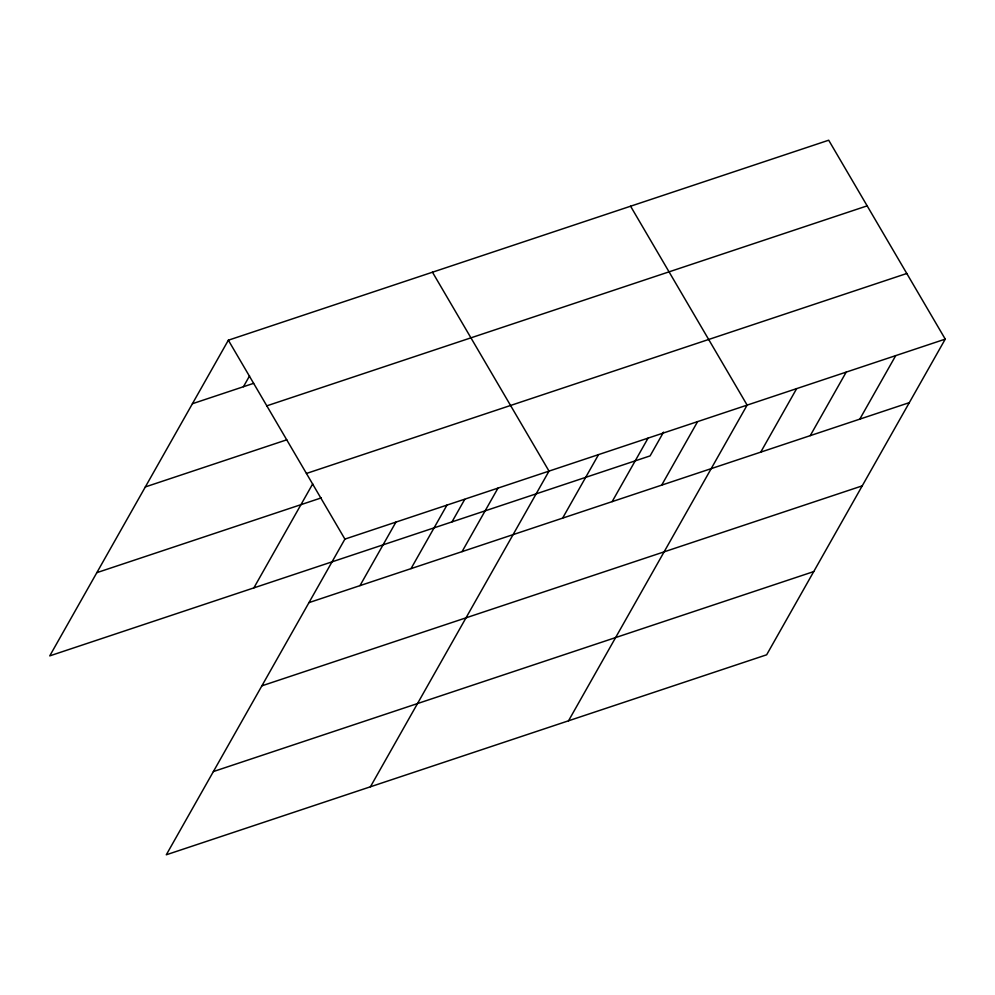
<?xml version="1.0" encoding="UTF-8"?>
<svg xmlns="http://www.w3.org/2000/svg" width="995" height="995" viewBox="0 0 995 995"><rect width="100%" height="100%" fill="white"/><g stroke="black" fill="none" stroke-linecap="round" stroke-linejoin="round"><path stroke-width="1.49" d="M945.25 339.121L344.904 539.103L166.302 854.78L766.647 654.797L945.25 339.121L828.698 140.22L228.352 340.203L49.75 655.879L650.096 455.897L663.553 432.128M243.439 386.719L249.558 375.911M253.862 587.883L312.704 483.893M359.991 585.62L395.935 522.101M411.022 568.618L446.966 505.099M451.979 521.89L464.69 499.44M462.053 551.628L497.997 488.11M370.426 786.784L549.016 471.108L432.464 272.207M562.61 518.121L598.555 454.615M612.136 501.629L648.081 438.111M661.675 485.137L697.607 421.619M568.531 720.79L747.133 405.114L630.581 206.214M760.727 452.14L796.659 388.622M810.253 435.636L846.198 372.118M859.779 419.144L895.724 355.625M192.421 403.721L253.65 383.324M266.809 405.836L867.155 205.865M145.332 486.928L286.759 439.815M306.448 473.458L906.793 273.488M96.826 572.66L321.335 497.873M308.972 602.622L909.318 402.639M261.884 685.829L862.23 485.858M213.378 771.56L813.723 571.59M228.352 340.203L344.904 539.103"/></g></svg>
